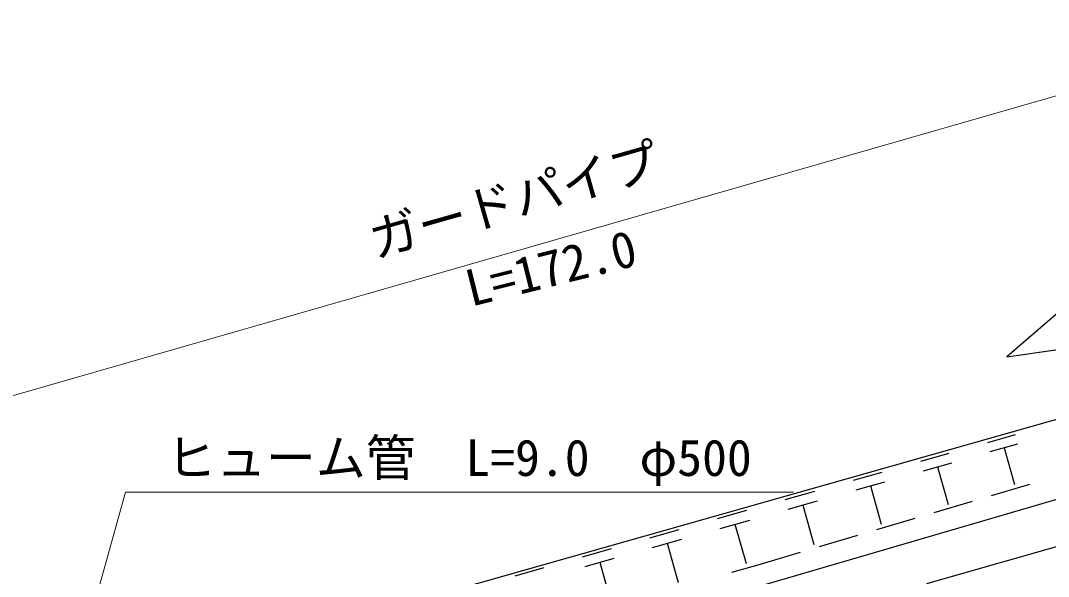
# Model space of a CAD drawing. Units: millimetres, scale not verified. Extents: x 40000 to 680000, y 20000 to 380000.
# Drawn here: x 448414 to 499985, y 313062 to 340922 of the extents above; entities that cross this region are included whole.
import ezdxf
from ezdxf.enums import TextEntityAlignment as Align

# ---------------------------------------------------------------- set-up
doc = ezdxf.new("R2010")
doc.units = ezdxf.units.MM
doc.header["$LTSCALE"] = 1000
doc.layers.add('M-BGD', color=7, linetype='Continuous', lineweight=25)
doc.layers.add('M-STR-HTXT', color=7, linetype='Continuous', lineweight=13)
doc.styles.add('ＭＳ ゴシック', font='')
doc.styles.get('ＭＳ ゴシック').set_extended_font_data('MS Gothic')

msp = doc.modelspace()

# ---------------------------------------------------------------- linework, layer by layer
at = {"layer": 'M-BGD'}
for p, q in [((516781, 340328), (497892, 324076)), ((517337, 325734), (445674, 305443)), ((497892, 324076), (500458, 324432)), ((484337, 312234), (515373, 321306)), ((496939, 319779), (498326, 320170)), ((493583, 318834), (494999, 319233)), ((497069, 319317), (498457, 319708)), ((497763, 319512), (498284, 317662)), ((493716, 318362), (495132, 318761)), ((490198, 317880), (491644, 318287)), ((494424, 318561), (494956, 316673)), ((490334, 317398), (491779, 317805)), ((486784, 316918), (488258, 317333)), ((491057, 317602), (491600, 315675)), ((493889, 312705), (511095, 317618)), ((499028, 317675), (497111, 317105)), ((486922, 316426), (488397, 316842)), ((496152, 316820), (494235, 316250)), ((483377, 315958), (484856, 316375)), ((487660, 316634), (488214, 314668)), ((483516, 315465), (484995, 315882)), ((484256, 315673), (484811, 313701)), ((493277, 315965), (491360, 315395)), ((479986, 315003), (481457, 315417)), ((490401, 315110), (488484, 314540)), ((480124, 314512), (481595, 314927)), ((480859, 314720), (481412, 312759)), ((476604, 314050), (478065, 314461)), ((487526, 314255), (485403, 313623)), ((476741, 313562), (478203, 313974)), ((477472, 313768), (478021, 311819)), ((485403, 313623), (484076, 313256)), ((473230, 313099), (474683, 313508))]:
    msp.add_line(p, q, dxfattribs=at)
at = {"layer": 'M-STR-HTXT'}
for points in [[(367356, 306209), (387811, 306474), (400024, 308340), (528829, 345333)], [(442814, 278310), (453677, 317279), (487197, 317279)]]:
    msp.add_lwpolyline(points, dxfattribs=at)

# ---------------------------------------------------------------- texts
at = {"layer": 'M-STR-HTXT', "style": 'ＭＳ ゴシック'}
for s, rotation, p in [('ガードパイプ', 15.909, (473575, 330531)), ('L=172.0', 13.962, (475376, 327096))]:
    msp.add_text(s, height=1833, rotation=rotation, dxfattribs=at).set_placement(p, align=Align.BOTTOM_CENTER)
msp.add_text('ヒューム管\u3000L=9.0\u3000φ500', height=1833, dxfattribs=at).set_placement((470415, 317546), align=Align.BOTTOM_CENTER)

doc.saveas('drawing.dxf')
